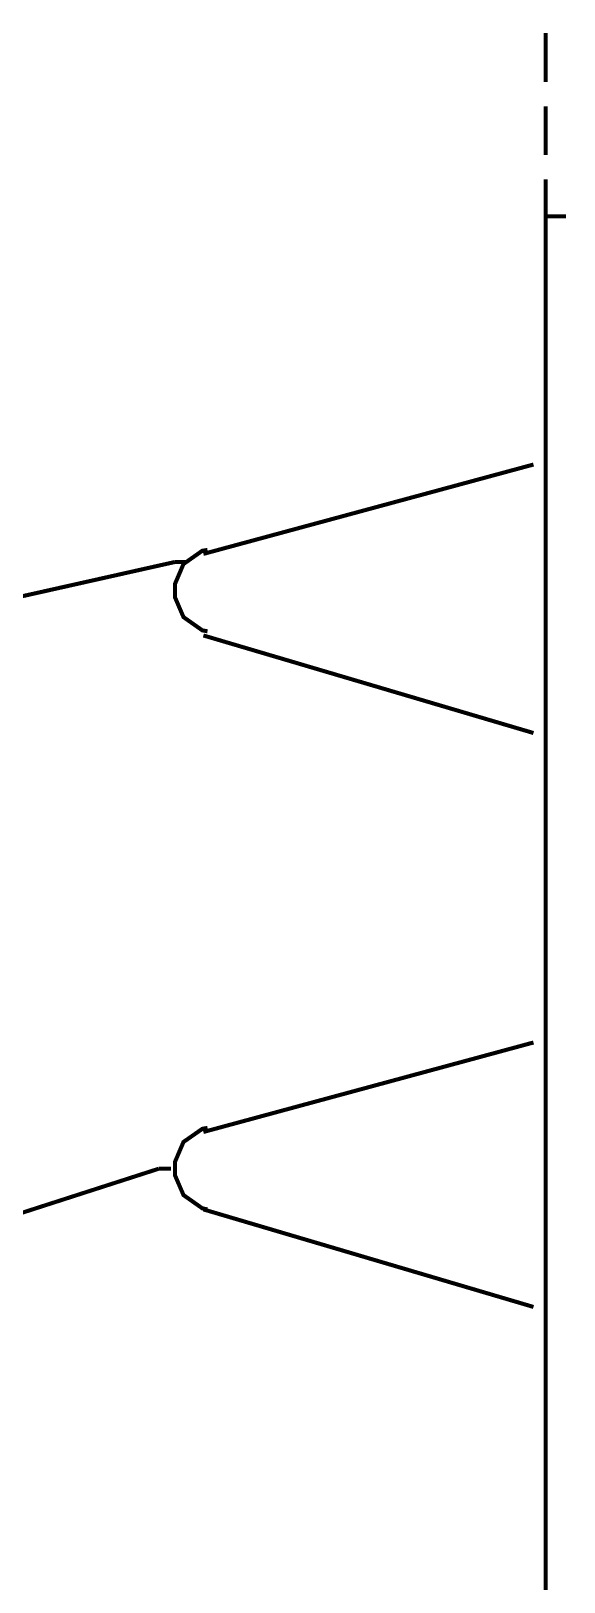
# Model space of a CAD drawing. Header units: metres. Extents: x -593 to 248, y 430 to 1024.
# Drawn here: x -1.53 to 4.02, y 678.34 to 694.5 of the extents above; entities that cross this region are included whole.
import ezdxf

# ---------------------------------------------------------------- set-up
doc = ezdxf.new("R2010")
doc.units = ezdxf.units.M
doc.header["$MEASUREMENT"] = 0
doc.layers.add('C00-00-00-BLACK', color=7, linetype='Continuous')
doc.layers.add('CFF-00-00', color=1, linetype='Continuous')

msp = doc.modelspace()

# ---------------------------------------------------------------- linework, layer by layer
at = {"layer": 'C00-00-00-BLACK', "const_width": 0.0423}
for points in [[(3.832, 693.966), (3.832, 694.474)], [(3.832, 693.204), (3.832, 693.712)], [(3.832, 692.566), (3.832, 692.95)], [(3.832, 692.566), (3.832, 672.093)], [(4.043, 692.566), (3.832, 692.566)], [(3.704, 689.981), (0.267, 689.05)], [(0.31, 689.092), (0.256, 689.083), (0.06, 688.945), (-0.029, 688.737), (-0.029, 688.667), (-0.029, 688.599), (0.06, 688.392), (0.256, 688.254), (0.31, 688.244)], [(0.098, 688.966), (-0.029, 688.966)], [(0.267, 688.201), (3.704, 687.185)], [(3.704, 683.962), (0.267, 683.03)], [(0.31, 683.073), (0.256, 683.063), (0.06, 682.926), (-0.029, 682.718), (-0.029, 682.647), (-0.029, 682.58), (0.06, 682.373), (0.256, 682.235), (0.31, 682.224)], [(-0.071, 682.647), (-0.199, 682.647)], [(0.267, 682.224), (3.704, 681.208)]]:
    msp.add_lwpolyline(points, dxfattribs=at)
at = {"layer": 'CFF-00-00', "const_width": 0.0423}
for points in [[(-0.029, 688.966), (-6.646, 687.482)], [(-0.199, 682.647), (-6.773, 680.528)]]:
    msp.add_lwpolyline(points, dxfattribs=at)

doc.saveas('drawing.dxf')
